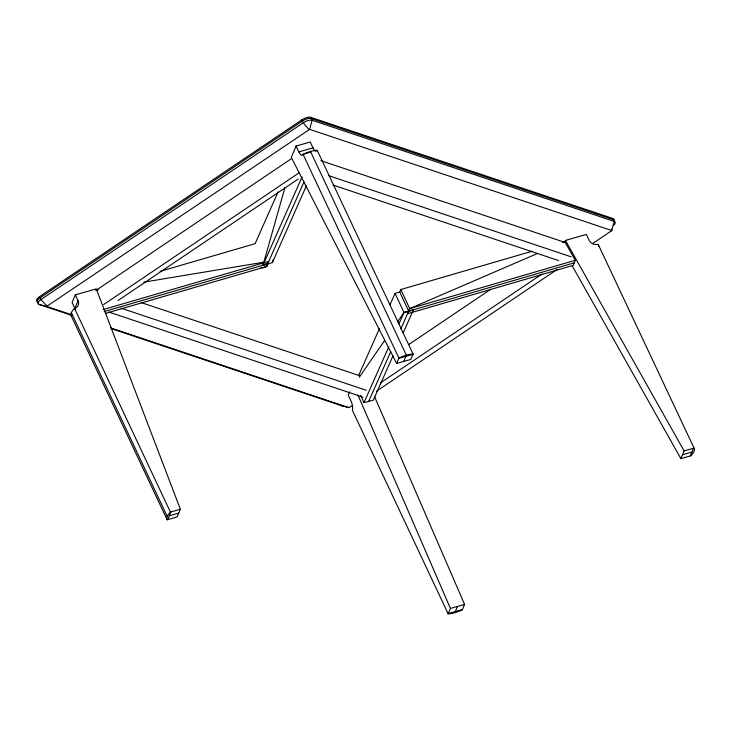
<?xml version="1.0" encoding="UTF-8"?>
<svg xmlns="http://www.w3.org/2000/svg" width="731" height="731" viewBox="0 0 731 731"><rect width="100%" height="100%" fill="white"/><g stroke="black" fill="none" stroke-linecap="round" stroke-linejoin="round"><path stroke-width="1.1" d="M611.756 230.621L592.558 243.597M611.463 230.85L611.792 229.013M611.756 230.53L309.642 129.36L312.1 120.249L310.721 117.326A7.018 2.696 -25.2 0 0 301.83 119.857L39.565 296.631A7.018 2.696 -25.2 0 0 37.537 301.464M284.971 187.501L262.977 265.198L263.827 262.191L143.897 282.139M105.419 313.435L266.669 266.477L267.674 263.928L262.968 265.234L272.389 262.593L273.312 259.313M611.628 230.466L614.305 221.429L612.925 218.496L310.721 117.326M261.004 267.409C265.874 269.712 272.343 260.245 262.977 265.216M400.88 328.813L409.725 308.601L400.762 289.549L532.022 251.272M266.623 266.477L268.633 261.387L103.08 309.606M574.274 262.813L408.711 311.168L399.756 292.098L400.762 289.549M537.577 253.456L409.771 308.592L407.715 313.69L573.268 265.353L575.288 260.273L564.816 241.714L562.587 242.354M408.766 311.132L409.771 308.592M75.311 294.84L78.071 300.706A7.018 5.958 22.8 0 1 74.535 308.354A18.64 7.164 -25.2 0 0 71.3 316.048L167.171 519.778L177.121 516.945L180.356 509.251L96.273 288.873L75.311 294.84L72.077 302.524L74.836 308.391A7.018 5.958 22.8 0 1 75.147 309.167M74.836 308.391L78.071 300.706M296.092 146.017L291.313 157.403L396.641 363.462L410.804 359.433L413.07 354.023L317.199 150.294A18.64 7.164 -25.2 0 0 303.045 154.323A7.018 2.54 74.1 0 1 298.851 151.884L296.092 146.017L310.255 141.988L313.005 147.854A7.018 2.54 74.1 0 0 315.381 150.997M167.682 519.631L170.917 511.938M349.519 391.871L348.212 394.978L350.971 400.844A7.018 2.54 74.1 0 1 352.296 410.118L448.167 613.848A18.64 7.164 -25.2 0 0 462.321 609.818L464.587 604.418L374.4 396.293M396.641 363.462L398.916 358.053L303.045 154.323L310.666 152.158M403.722 361.443L405.879 356.317M564.615 242.326L565.419 240.408L586.381 234.441L589.14 240.298A7.018 5.958 22.8 0 0 598.196 244.373L694.066 448.103A18.64 7.164 -25.2 0 1 690.832 455.788L680.881 458.62L572.272 265.965M448.167 613.848L450.433 608.448L357.98 395.096M455.358 611.555L457.515 606.428M680.881 458.62L684.115 450.936L694.066 448.103M690.32 455.934L693.545 448.249M267.637 263.909L304.005 181.864M278.063 191.924L255.119 243.67L160.126 271.375M262.996 265.152L302.058 176.929M272.389 262.593L306.408 185.756M358.601 375.606L379.362 328.776M389.979 304.845L395.051 293.396L399.756 292.098M393.068 355.705L373.367 400.095L363.965 402.717L388.819 346.704M398.943 323.888L404.005 312.475L395.051 293.396M368.662 401.41L390.756 351.629M403.146 332.989L413.408 309.853L404.005 312.475L397.527 321.868M359.259 377.251L384.552 340.637M309.642 129.36L46.693 306.408L71.729 314.842M96.72 289.924L291.642 158.526M103.619 304.571L299.491 172.543M118.02 300.505L298.157 179.086M408.702 344.566L490.757 289.266M380.705 382.742L541.973 274.034M352.379 405.495L348.989 407.642L341.121 405.577L111.231 328.603M376.556 391.176L557.287 269.355M562.724 242.61L564.816 241.714M97.89 289.522L95.706 290.161L97.945 289.787M104.259 311.516L267.692 263.882M409.725 308.601L575.288 260.273M298.851 151.884L313.005 147.854M315.024 150.915L317.199 150.294A7.018 2.54 74.1 0 1 316.742 150.979M398.797 358.336L412.951 354.307M167.171 519.778A18.64 7.164 -25.2 0 1 170.405 512.084L180.356 509.251M169.3 515.784L178.739 513.098M682.498 454.783L691.937 452.096M450.433 608.448L464.587 604.418M448.277 613.574L462.44 609.544M404.015 312.466L408.72 311.15M46.83 306.499L38.917 304.398L38.085 302.634A7.018 2.696 -25.2 0 1 40.114 297.809L302.378 121.026A7.018 2.696 -25.2 0 1 311.278 118.495L613.483 219.675A7.018 2.696 -25.2 0 1 614.442 221.127M320.845 160.665L565.255 242.5M328.822 175.687L571.075 256.791M332.97 185.034L558.676 260.601M141.238 302.597L359.387 375.633M121.136 308.208L366.286 390.281M108.755 312.018L362.905 397.107M110.692 327.881L348.824 407.606M71.291 315.235L38.917 304.398A7.018 2.696 -25.2 0 1 40.945 299.564L303.21 122.79A7.018 2.696 -25.2 0 1 312.1 120.249L614.305 221.429A7.018 2.696 -25.2 0 1 614.552 224.271M46.994 306.115L40.945 299.564L39.565 296.631M308.921 129.561L303.21 122.79L301.83 119.857M565.419 240.408L684.115 450.936M310.483 151.454L406.354 355.184M74.535 308.354L170.405 512.084M71.346 312.649L167.216 516.378M360.803 395.416L363.965 402.717M72.104 315.765A7.018 5.958 22.8 0 1 71.3 316.048M398.916 358.053A18.64 7.164 -25.2 0 1 413.07 354.023M598.196 244.373A18.64 7.164 -25.2 0 1 598.534 246.502M614.104 224.764A7.018 2.696 -25.2 0 1 613.574 225.267M342.848 405.732A7.018 2.696 -25.2 0 1 341.121 405.577M612.925 218.496A7.018 2.696 -25.2 0 1 613.757 220.387"/></g></svg>
